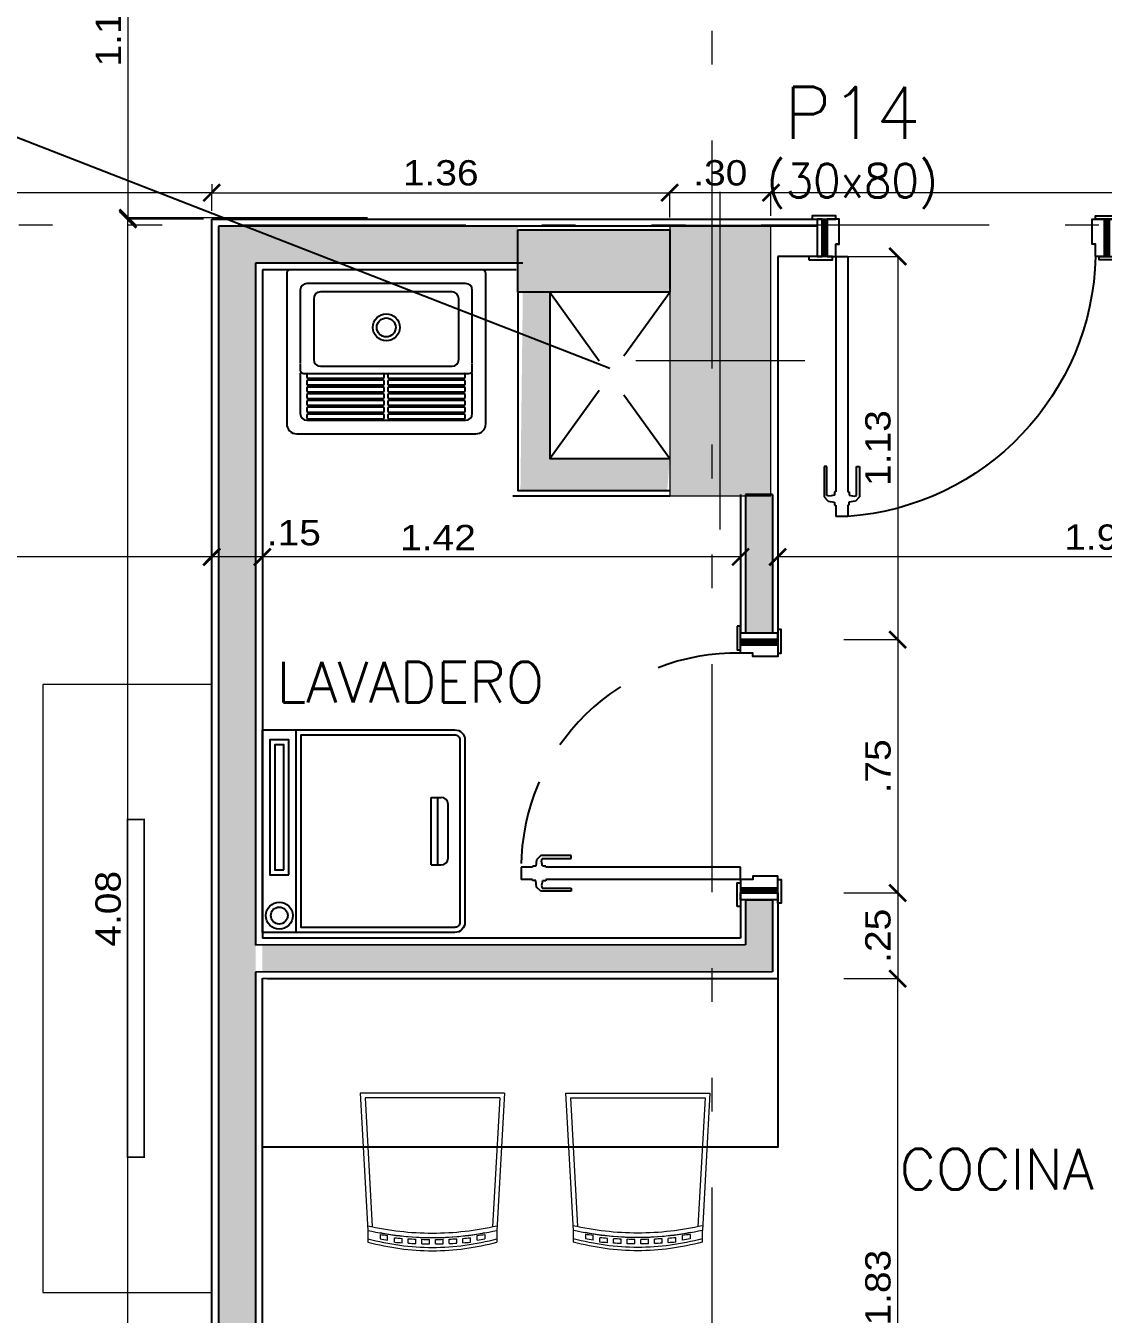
# Model space of a CAD drawing. Header units: metres. Extents: x 219 to 707, y -561 to -17.
# Drawn here: x 344.487 to 347.679, y -233.288 to -229.473 of the extents above; entities that cross this region are included whole.
import ezdxf
from ezdxf.enums import TextEntityAlignment as Align

# ---------------------------------------------------------------- set-up
doc = ezdxf.new("R2010")
doc.units = ezdxf.units.M
doc.linetypes.add('CYPE_RAYAPUNTOPUNTO', pattern=[0.45, 0.225, -0.075, 0, -0.075, 0, -0.075])
doc.linetypes.add('HIDDEN', pattern=[0.375, 0.25, -0.125])
for name, color, linetype in [('A-Aberturas', 2, 'Continuous'), ('A-Equipamiento fijo', 253, 'Continuous'), ('A-Muros', 4, 'Continuous'), ('A-Proyección', 1, 'HIDDEN'), ('A-Revoques', 1, 'Continuous'), ('A-Texto', 3, 'Continuous'), ('CORRECCIONES', 1, 'Continuous'), ('Dr Ejes en bloque', 4, 'Continuous'), ('TCOTA', 1, 'Continuous')]:
    doc.layers.add(name, color=color, linetype=linetype)
for name, color, linetype, lineweight in [('A-Equipamiento', 251, 'Continuous', 5), ('COTAS_REPLANTEO', 7, 'CYPE_RAYAPUNTOPUNTO', 0), ('PILAR_DIM', 253, 'Continuous', 0), ('PILAR_EJES', 1, 'Continuous', 0), ('PILAR_HORMIGON', 5, 'Continuous', 20), ('PILAR_REF', 253, 'Continuous', 0)]:
    doc.layers.add(name, color=color, linetype=linetype, lineweight=lineweight)
for name, color, linetype, transparency in [('M-Muro hueco 11', 141, 'Continuous', 0.5), ('M1-Muro Común 20', 12, 'Continuous', 0.5), ('M3- Muro Hueco 15', 113, 'Continuous', 0.7)]:
    doc.layers.add(name, color=color, linetype=linetype, transparency=transparency)
doc.styles.add('1-50', font='arial.ttf', dxfattribs={"width": 1.1, "height": 0.075})
doc.styles.add('CYPETXT', font='romans', dxfattribs={"height": 0.2})
doc.styles.add('T12', font='romans.shx', dxfattribs={"height": 0.12})
doc.dimstyles.new('1-50', dxfattribs={"dimscale": 0, "dimtxt": 0.075, "dimasz": 0.05, "dimexe": 0, "dimexo": 0.025, "dimgap": 0.02, "dimtad": 1, "dimzin": 4, "dimdsep": 46, "dimtxsty": '1-50', "dimblk": 'ARCHTICK', "dimcen": 0.09, "dimclrd": 256, "dimclre": 8, "dimclrt": 2, "dimadec": 0, "dimazin": 3, "dimtfac": 1, "dimtofl": 0, "dimtmove": 2, "dimatfit": 3, "dimldrblk": 'OPEN90', "dimfxl": 1, "dimtolj": 1, "dimtzin": 0, "dimlwd": 18, "dimlwe": 18, "dimarcsym": 0})

# ---------------------------------------------------------------- blocks, each defined once
blk = doc.blocks.new('Ltg')
for p, q in [((-0.01, 0), (-0.58, 0)), ((-0.59, -0.01), (-0.59, -0.455)), ((0, -0.455), (0, -0.01)), ((-0.55, -0.06), (-0.55, -0.2769)), ((-0.06, -0.04), (-0.53, -0.04)), ((-0.1, -0.065), (-0.49, -0.065)), ((-0.04, -0.2769), (-0.04, -0.06)), ((-0.51, -0.085), (-0.51, -0.265)), ((-0.08, -0.265), (-0.08, -0.085)), ((-0.55, -0.2784), (-0.55, -0.2965)), ((-0.55, -0.305), (-0.55, -0.425)), ((-0.49, -0.285), (-0.1, -0.285)), ((-0.04, -0.2965), (-0.04, -0.2784)), ((-0.04, -0.425), (-0.04, -0.305)), ((-0.54, -0.3065), (-0.5275, -0.3065)), ((-0.5305, -0.3095), (-0.5305, -0.3175)), ((-0.5305, -0.3295), (-0.5305, -0.3375)), ((-0.5275, -0.3065), (-0.064, -0.3065)), ((-0.5275, -0.3205), (-0.304, -0.3205)), ((-0.304, -0.3265), (-0.5275, -0.3265)), ((-0.5275, -0.3405), (-0.304, -0.3405)), ((-0.301, -0.3175), (-0.301, -0.3095)), ((-0.301, -0.3375), (-0.301, -0.3295)), ((-0.2905, -0.3095), (-0.2905, -0.3175)), ((-0.2905, -0.3295), (-0.2905, -0.3375)), ((-0.2875, -0.3205), (-0.064, -0.3205)), ((-0.064, -0.3265), (-0.2875, -0.3265)), ((-0.2875, -0.3405), (-0.064, -0.3405)), ((-0.064, -0.3065), (-0.05, -0.3065)), ((-0.061, -0.3175), (-0.061, -0.3095)), ((-0.061, -0.3375), (-0.061, -0.3295)), ((-0.5305, -0.3495), (-0.5305, -0.3575)), ((-0.5305, -0.3695), (-0.5305, -0.3775)), ((-0.304, -0.3465), (-0.5275, -0.3465)), ((-0.5275, -0.3605), (-0.304, -0.3605)), ((-0.304, -0.3665), (-0.5275, -0.3665)), ((-0.5275, -0.3805), (-0.304, -0.3805)), ((-0.301, -0.3575), (-0.301, -0.3495)), ((-0.301, -0.3775), (-0.301, -0.3695)), ((-0.2905, -0.3495), (-0.2905, -0.3575)), ((-0.2905, -0.3695), (-0.2905, -0.3775)), ((-0.064, -0.3465), (-0.2875, -0.3465)), ((-0.2875, -0.3605), (-0.064, -0.3605)), ((-0.064, -0.3665), (-0.2875, -0.3665)), ((-0.2875, -0.3805), (-0.064, -0.3805)), ((-0.061, -0.3575), (-0.061, -0.3495)), ((-0.061, -0.3775), (-0.061, -0.3695)), ((-0.5305, -0.3895), (-0.5305, -0.3975)), ((-0.5305, -0.4095), (-0.5305, -0.4175)), ((-0.304, -0.3865), (-0.5275, -0.3865)), ((-0.5275, -0.4005), (-0.304, -0.4005)), ((-0.304, -0.4065), (-0.5275, -0.4065)), ((-0.301, -0.3975), (-0.301, -0.3895)), ((-0.301, -0.4175), (-0.301, -0.4095)), ((-0.2905, -0.3895), (-0.2905, -0.3975)), ((-0.2905, -0.4095), (-0.2905, -0.4175)), ((-0.064, -0.3865), (-0.2875, -0.3865)), ((-0.2875, -0.4005), (-0.064, -0.4005)), ((-0.064, -0.4065), (-0.2875, -0.4065)), ((-0.061, -0.3975), (-0.061, -0.3895)), ((-0.061, -0.4175), (-0.061, -0.4095)), ((-0.5305, -0.4295), (-0.5305, -0.4375)), ((-0.53, -0.445), (-0.06, -0.445)), ((-0.5275, -0.4205), (-0.304, -0.4205)), ((-0.304, -0.4265), (-0.5275, -0.4265)), ((-0.5275, -0.4405), (-0.304, -0.4405)), ((-0.301, -0.4375), (-0.301, -0.4295)), ((-0.2905, -0.4295), (-0.2905, -0.4375)), ((-0.2875, -0.4205), (-0.064, -0.4205)), ((-0.064, -0.4265), (-0.2875, -0.4265)), ((-0.2875, -0.4405), (-0.064, -0.4405)), ((-0.061, -0.4375), (-0.061, -0.4295)), ((-0.56, -0.485), (-0.03, -0.485))]:
    blk.add_line(p, q)
for radius in [0.04, 0.028]:
    blk.add_circle((-0.295, -0.17), radius)
for centre, radius, start, end in [((-0.58, -0.01), 0.01, 90, 180), ((-0.01, -0.01), 0.01, 0, 90), ((-0.53, -0.06), 0.02, 90, 180), ((-0.49, -0.085), 0.02, 90, 180), ((-0.1, -0.085), 0.02, 0, 90), ((-0.06, -0.06), 0.02, 0, 90), ((-0.49, -0.265), 0.02, 180, 270), ((-0.1, -0.265), 0.02, 270, 0), ((-0.54, -0.2965), 0.01, 180, 270), ((-0.05, -0.2965), 0.01, 270, 360), ((-0.5275, -0.3095), 0.003, 90, 180), ((-0.5275, -0.3175), 0.003, 180, 270), ((-0.5275, -0.3295), 0.003, 90, 180), ((-0.5275, -0.3375), 0.003, 180, 270), ((-0.304, -0.3095), 0.003, 0, 90), ((-0.304, -0.3175), 0.003, 270, 0), ((-0.304, -0.3295), 0.003, 0, 90), ((-0.304, -0.3375), 0.003, 270, 0), ((-0.2875, -0.3095), 0.003, 90, 180), ((-0.2875, -0.3175), 0.003, 180, 270), ((-0.2875, -0.3295), 0.003, 90, 180), ((-0.2875, -0.3375), 0.003, 180, 270), ((-0.064, -0.3095), 0.003, 0, 90), ((-0.064, -0.3175), 0.003, 270, 0), ((-0.064, -0.3295), 0.003, 0, 90), ((-0.064, -0.3375), 0.003, 270, 0), ((-0.5275, -0.3495), 0.003, 90, 180), ((-0.5275, -0.3575), 0.003, 180, 270), ((-0.5275, -0.3695), 0.003, 90, 180), ((-0.5275, -0.3775), 0.003, 180, 270), ((-0.304, -0.3495), 0.003, 0, 90), ((-0.304, -0.3575), 0.003, 270, 0), ((-0.304, -0.3695), 0.003, 0, 90), ((-0.304, -0.3775), 0.003, 270, 0), ((-0.2875, -0.3495), 0.003, 90, 180), ((-0.2875, -0.3575), 0.003, 180, 270), ((-0.2875, -0.3695), 0.003, 90, 180), ((-0.2875, -0.3775), 0.003, 180, 270), ((-0.064, -0.3495), 0.003, 0, 90), ((-0.064, -0.3575), 0.003, 270, 0), ((-0.064, -0.3695), 0.003, 0, 90), ((-0.064, -0.3775), 0.003, 270, 0), ((-0.5275, -0.3895), 0.003, 90, 180), ((-0.5275, -0.3975), 0.003, 180, 270), ((-0.5275, -0.4095), 0.003, 90, 180), ((-0.5275, -0.4175), 0.003, 180, 270), ((-0.304, -0.3895), 0.003, 0, 90), ((-0.304, -0.3975), 0.003, 270, 0), ((-0.304, -0.4095), 0.003, 0, 90), ((-0.304, -0.4175), 0.003, 270, 0), ((-0.2875, -0.3895), 0.003, 90, 180), ((-0.2875, -0.3975), 0.003, 180, 270), ((-0.2875, -0.4095), 0.003, 90, 180), ((-0.2875, -0.4175), 0.003, 180, 270), ((-0.064, -0.3895), 0.003, 0, 90), ((-0.064, -0.3975), 0.003, 270, 0), ((-0.064, -0.4095), 0.003, 0, 90), ((-0.064, -0.4175), 0.003, 270, 0), ((-0.56, -0.455), 0.03, 180, 270), ((-0.53, -0.425), 0.02, 180, 270), ((-0.5275, -0.4295), 0.003, 90, 180), ((-0.5275, -0.4375), 0.003, 180, 270), ((-0.304, -0.4295), 0.003, 0, 90), ((-0.304, -0.4375), 0.003, 270, 0), ((-0.2875, -0.4295), 0.003, 90, 180), ((-0.2875, -0.4375), 0.003, 180, 270), ((-0.064, -0.4295), 0.003, 0, 90), ((-0.064, -0.4375), 0.003, 270, 0), ((-0.06, -0.425), 0.02, 270, 0), ((-0.03, -0.455), 0.03, 270, 0)]:
    blk.add_arc(centre, radius, start, end)
blk.add_point((0, 0))
blk = doc.blocks.new('A$C1490')
at = {"layer": 'A-Equipamiento fijo', "linetype": 'Continuous'}
for p, q in [((0.5, 0.4172), (0.53, 0.4172)), ((0.5, 0.2172), (0.5, 0.4172)), ((0.52, 0.2172), (0.52, 0.4172)), ((0.55, 0.2372), (0.55, 0.3972)), ((0.5, 0.2172), (0.53, 0.2172))]:
    blk.add_line(p, q, dxfattribs=at)
for points in [[(0.57, 0.0172), (0, 0.0172), (0, 0.6172), (0.57, 0.6172, -0.414214), (0.6, 0.5872), (0.6, 0.0472, -0.414214)], [(0.57, 0.0322), (0.115, 0.0322), (0.115, 0.6022), (0.57, 0.6022, -0.414214), (0.585, 0.5872), (0.585, 0.0472, -0.414214)]]:
    blk.add_lwpolyline(points, format="xyb", close=True, dxfattribs=at)
blk.add_lwpolyline([(0.1, 0.0172), (0.1, 0.6172)], dxfattribs=at)
for points in [[(0.0783, 0.1876), (0.0783, 0.5876), (0.0217, 0.5876), (0.0217, 0.1876)], [(0.0633, 0.2026), (0.0633, 0.5726), (0.0367, 0.5726), (0.0367, 0.2026)]]:
    blk.add_lwpolyline(points, close=True, dxfattribs=at)
for radius in [0.04, 0.025]:
    blk.add_circle((0.05, 0.0672), radius, dxfattribs=at)
for centre, start, end in [((0.53, 0.3972), 0, 90), ((0.53, 0.2372), 270, 0)]:
    blk.add_arc(centre, 0.02, start, end, dxfattribs=at)
blk = doc.blocks.new('hoja 75')
for p, q in [((2947.502, 1180.9982), (2947.5913, 1180.9982)), ((2947.502, 1180.9896), (2947.502, 1180.9982)), ((2947.5913, 1180.9982), (2947.6042, 1180.9864)), ((2946.8799, 1180.9638), (2947.5768, 1180.9638)), ((2946.8799, 1180.9638), (2946.8799, 1180.9278)), ((2947.5875, 1180.9896), (2947.502, 1180.9896)), ((2947.5768, 1180.9638), (2947.5768, 1180.9675)), ((2947.5768, 1180.9675), (2947.5864, 1180.9675)), ((2947.5864, 1180.9675), (2947.5891, 1180.9821)), ((2947.5891, 1180.9821), (2947.5875, 1180.9896)), ((2947.6042, 1180.9864), (2947.6069, 1180.967)), ((2947.6069, 1180.967), (2947.6166, 1180.967)), ((2947.6166, 1180.967), (2947.6166, 1180.9638)), ((2947.6166, 1180.9638), (2947.6499, 1180.9638)), ((2947.6499, 1180.9277), (2947.6499, 1180.9638)), ((2946.8799, 1180.9278), (2947.5768, 1180.9278)), ((2947.5768, 1180.9278), (2947.5768, 1180.924)), ((2947.5768, 1180.924), (2947.5864, 1180.924)), ((2947.5864, 1180.924), (2947.5891, 1180.9094)), ((2947.6042, 1180.9051), (2947.6069, 1180.9245)), ((2947.6069, 1180.9245), (2947.6166, 1180.9245)), ((2947.6166, 1180.9277), (2947.6499, 1180.9277)), ((2947.6166, 1180.9245), (2947.6166, 1180.9277)), ((2947.5875, 1180.9019), (2947.502, 1180.9019)), ((2947.502, 1180.9019), (2947.502, 1180.8933)), ((2947.502, 1180.8933), (2947.5913, 1180.8933)), ((2947.5891, 1180.9094), (2947.5875, 1180.9019)), ((2947.5913, 1180.8933), (2947.6042, 1180.9051))]:
    blk.add_line(p, q)
blk = doc.blocks.new('A$C30CA3CF2')
at = {"transparency": 33554661}
h = blk.add_hatch(dxfattribs=at)
h.set_pattern_fill('ANSI31', color=1, scale=0.001, angle=180, style=0)
h.set_pattern_definition([(225, (3011.2897267, 1180.500286), (0.0022450640303, -0.0022450640303), [])])
h.paths.add_polyline_path([(1.609, 0.7021), (1.624, 0.7021), (1.624, 0.8121), (1.609, 0.8121)])
h.paths.add_polyline_path([(0.774, 0.7021), (0.789, 0.7021), (0.789, 0.8121), (0.774, 0.8121)])
for p, q in [((0.774, 0.8121), (0.754, 0.8121)), ((1.624, 0.8121), (1.644, 0.8121)), ((0.824, 0.7761), (0.814, 0.7761)), ((1.574, 0.7021), (1.654, 0.7021))]:
    blk.add_line(p, q, dxfattribs=at)
for points in [[(0.734, 0.8221), (0.804, 0.8221), (0.804, 0.8121), (0.734, 0.8121)], [(1.664, 0.8221), (1.594, 0.8221), (1.594, 0.8121), (1.664, 0.8121)], [(0.744, 0.7021), (0.814, 0.7021), (0.814, 0.6921), (0.744, 0.6921)], [(1.654, 0.7021), (1.584, 0.7021), (1.584, 0.6921), (1.654, 0.6921)]]:
    blk.add_lwpolyline(points, close=True, dxfattribs=at)
at = {"color": 0, "linetype": 'ByBlock', "transparency": 33554661}
for points in [[(0.759, 0.8121), (0.774, 0.8121), (0.774, 0.7021), (0.759, 0.7021)], [(0.789, 0.8121), (0.814, 0.8121), (0.814, 0.7761), (0.824, 0.7761), (0.824, 0.7021), (0.789, 0.7021)], [(1.609, 0.8121), (1.584, 0.8121), (1.584, 0.7761), (1.574, 0.7761), (1.574, 0.7021), (1.609, 0.7021)], [(1.624, 0.8121), (1.639, 0.8121), (1.639, 0.7021), (1.624, 0.7021)]]:
    blk.add_lwpolyline(points, close=True, dxfattribs=at)
at = {"color": 1, "transparency": 33554661}
blk.add_arc((0.7921, 0.7921), 0.7921, 1.4466, 85.8096, dxfattribs=at)
at = {"transparency": 33554661, "rotation": 90}
blk.add_blockref('hoja 75', (1181.7777, -2946.0678), dxfattribs=at)
blk.add_blockref('hoja 75', (1181.7777, -2946.0678), dxfattribs=at)
blk = doc.blocks.new('hoja 65')
for p, q in [((1.8722, 6.9573), (1.8722, 6.9907)), ((1.9082, 6.9907), (1.8722, 6.9907)), ((1.8722, 6.9573), (1.8722, 6.9907)), ((1.9082, 6.9907), (1.8722, 6.9907)), ((1.9082, 6.9573), (1.9082, 6.9907)), ((1.9082, 6.9573), (1.9082, 6.9907)), ((1.8378, 6.9321), (1.8496, 6.945)), ((1.8378, 6.9321), (1.8496, 6.945)), ((1.8496, 6.945), (1.869, 6.9476)), ((1.8496, 6.945), (1.869, 6.9476)), ((1.869, 6.9476), (1.869, 6.9573)), ((1.869, 6.9573), (1.8722, 6.9573)), ((1.869, 6.9476), (1.869, 6.9573)), ((1.869, 6.9573), (1.8722, 6.9573)), ((1.9115, 6.9573), (1.9082, 6.9573)), ((1.9115, 6.9573), (1.9082, 6.9573)), ((1.9115, 6.9476), (1.9115, 6.9573)), ((1.9115, 6.9476), (1.9115, 6.9573)), ((1.9308, 6.945), (1.9115, 6.9476)), ((1.9308, 6.945), (1.9115, 6.9476)), ((1.9427, 6.9321), (1.9308, 6.945)), ((1.9427, 6.9321), (1.9308, 6.945)), ((1.8378, 6.8428), (1.8378, 6.9321)), ((1.8378, 6.8428), (1.8378, 6.9321)), ((1.8539, 6.9299), (1.8464, 6.9283)), ((1.8539, 6.9299), (1.8464, 6.9283)), ((1.8464, 6.9283), (1.8464, 6.8428)), ((1.8464, 6.9283), (1.8464, 6.8428)), ((1.8684, 6.9272), (1.8539, 6.9299)), ((1.8684, 6.9272), (1.8539, 6.9299)), ((1.8684, 6.9175), (1.8684, 6.9272)), ((1.8684, 6.9175), (1.8684, 6.9272)), ((1.8722, 6.9175), (1.8684, 6.9175)), ((1.8722, 6.9175), (1.8684, 6.9175)), ((1.8722, 6.3407), (1.8722, 6.9175)), ((1.8722, 6.3407), (1.8722, 6.9175)), ((1.9082, 6.3407), (1.9082, 6.9175)), ((1.9082, 6.9175), (1.912, 6.9175)), ((1.9082, 6.3407), (1.9082, 6.9175)), ((1.9082, 6.9175), (1.912, 6.9175)), ((1.912, 6.9272), (1.9265, 6.9299)), ((1.912, 6.9272), (1.9265, 6.9299)), ((1.912, 6.9175), (1.912, 6.9272)), ((1.912, 6.9175), (1.912, 6.9272)), ((1.9265, 6.9299), (1.9341, 6.9283)), ((1.9265, 6.9299), (1.9341, 6.9283)), ((1.9341, 6.9283), (1.9341, 6.8428)), ((1.9341, 6.9283), (1.9341, 6.8428)), ((1.9427, 6.8428), (1.9427, 6.9321)), ((1.9427, 6.8428), (1.9427, 6.9321)), ((1.8464, 6.8428), (1.8378, 6.8428)), ((1.8464, 6.8428), (1.8378, 6.8428)), ((1.9341, 6.8428), (1.9427, 6.8428)), ((1.9341, 6.8428), (1.9427, 6.8428)), ((1.8722, 6.3407), (1.9082, 6.3407)), ((1.8722, 6.3407), (1.9082, 6.3407))]:
    blk.add_line(p, q)
blk = doc.blocks.new('A$C9029')
at = {"transparency": 33554661}
h = blk.add_hatch(dxfattribs=at)
h.set_pattern_fill('ANSI31', color=1, scale=0.001, angle=180, style=0)
h.set_pattern_definition([(135, (3010.01075, -1180.768174), (0.0022450640303, 0.0022450640303), [])])
h.paths.add_polyline_path([(0.79, 0.01), (0.79, 0.12), (0.775, 0.12), (0.775, 0.01)])
h.paths.add_polyline_path([(0.055, 0.01), (0.055, 0.12), (0.04, 0.12), (0.04, 0.01)])
for p, q in [((0.04, 0.12), (0.02, 0.12)), ((0.79, 0.12), (0.81, 0.12)), ((0.04, 0.01), (0.02, 0.01)), ((0.79, 0.01), (0.81, 0.01))]:
    blk.add_line(p, q, dxfattribs=at)
for points in [[(0, 0.13), (0.07, 0.13), (0.07, 0.12), (0, 0.12)], [(0.83, 0.13), (0.76, 0.13), (0.76, 0.12), (0.83, 0.12)], [(0.01, 0.01), (0.08, 0.01), (0.08, 0), (0.01, 0)], [(0.82, 0.01), (0.75, 0.01), (0.75, 0), (0.82, 0)]]:
    blk.add_lwpolyline(points, close=True, dxfattribs=at)
at = {"color": 0, "linetype": 'ByBlock', "transparency": 33554661}
for points in [[(0.02, 0.12), (0.04, 0.12), (0.04, 0.01), (0.02, 0.01)], [(0.055, 0.12), (0.055, 0.01), (0.09, 0.01), (0.09, 0.084), (0.08, 0.084), (0.08, 0.12)], [(0.775, 0.12), (0.775, 0.01), (0.74, 0.01), (0.74, 0.084), (0.75, 0.084), (0.75, 0.12)], [(0.79, 0.12), (0.81, 0.12), (0.81, 0.01), (0.79, 0.01)]]:
    blk.add_lwpolyline(points, close=True, dxfattribs=at)
at = {"layer": 'A-Proyección', "transparency": 33554661}
blk.add_arc((0.1135, 0.1333), 0.6367, 358.7992, 89.7714, dxfattribs=at)
at = {"transparency": 33554661}
blk.add_blockref('hoja 65', (-1.7922, -6.2207), dxfattribs=at)
blk = doc.blocks.new('PLANTA TIPO 1$0$PLQABY')
at = {"layer": 'A-Equipamiento'}
for p, q in [((-0.3447, 0.5109), (-0.3197, 0.0595)), ((0.1304, 0.5109), (-0.3447, 0.5109)), ((0.1304, 0.5109), (0.1053, 0.0595)), ((0.1145, 0.4959), (-0.3289, 0.4959)), ((-0.3289, 0.4959), (-0.3053, 0.0721)), ((0.1145, 0.4959), (0.091, 0.0721)), ((-0.3196, 0.0595), (-0.3196, 0.0323)), ((-0.2797, 0.0465), (-0.2797, 0.0316)), ((-0.2546, 0.028), (-0.2546, 0.0428)), ((0.0402, 0.028), (0.0402, 0.0428)), ((0.0653, 0.0465), (0.0653, 0.0316)), ((0.1053, 0.0587), (0.1053, 0.0323)), ((-0.3196, 0.0323), (-0.3196, 0.0214)), ((-0.2321, 0.0209), (-0.2321, 0.0355)), ((-0.2071, 0.0189), (-0.2071, 0.0335)), ((-0.1871, 0.0176), (-0.1871, 0.0322)), ((-0.1622, 0.0165), (-0.1622, 0.031)), ((-0.1422, 0.0158), (-0.1422, 0.0303)), ((-0.1172, 0.0154), (-0.1172, 0.0299)), ((-0.0972, 0.0154), (-0.0972, 0.0299)), ((-0.0722, 0.0158), (-0.0722, 0.0303)), ((-0.0522, 0.0165), (-0.0522, 0.031)), ((-0.0272, 0.0176), (-0.0272, 0.0322)), ((-0.0072, 0.0189), (-0.0072, 0.0335)), ((0.0178, 0.0209), (0.0178, 0.0355)), ((0.1053, 0.0323), (0.1053, 0.0214))]:
    blk.add_line(p, q, dxfattribs=at)
for centre, radius, start, end in [((-0.1071, 1.012), 0.9611, 257.1689, 269.9939), ((-0.1071, 1.0061), 0.9702, 257.3429, 269.9941), ((-0.1071, 0.9348), 0.8989, 258.9316, 269.9954), ((-0.0647, 1.4355), 1.4056, 261.2017, 262.2348), ((-0.1073, 1.012), 0.9611, 270.0061, 282.8311), ((-0.1073, 1.0061), 0.9702, 270.0059, 282.6571), ((-0.1072, 0.9348), 0.8989, 270.0046, 281.0684), ((-0.1497, 1.4355), 1.4056, 277.7652, 278.7983), ((-0.107, 0.8076), 0.8039, 254.6665, 269.9896), ((-0.107, 0.7967), 0.8039, 254.6665, 269.9896), ((-0.0647, 1.4522), 1.4368, 261.3942, 262.4044), ((-0.1072, 1.4355), 1.4056, 264.9005, 265.922), ((-0.1072, 1.4522), 1.4368, 265.0115, 266.0107), ((-0.1072, 1.4355), 1.4056, 266.7389, 267.7583), ((-0.1072, 1.4522), 1.4368, 266.8098, 267.807), ((-0.1072, 1.4355), 1.4056, 268.574, 269.5924), ((-0.1072, 1.4522), 1.4368, 268.605, 269.6012), ((-0.1073, 0.8076), 0.8039, 270.0104, 285.3335), ((-0.1073, 0.7967), 0.8039, 270.0104, 285.3335), ((-0.1072, 1.4355), 1.4056, 270.4076, 271.426), ((-0.1072, 1.4522), 1.4368, 270.3988, 271.395), ((-0.1072, 1.4355), 1.4056, 272.2417, 273.2611), ((-0.1072, 1.4522), 1.4368, 272.193, 273.1902), ((-0.1072, 1.4355), 1.4056, 274.078, 275.0995), ((-0.1072, 1.4522), 1.4368, 273.9893, 274.9885), ((-0.1497, 1.4522), 1.4368, 277.5956, 278.6058)]:
    blk.add_arc(centre, radius, start, end, dxfattribs=at)
blk = doc.blocks.new('_ArchTick')
at = {"color": 0, "linetype": 'ByBlock', "const_width": 0.15}
blk.add_lwpolyline([(-0.5, -0.5), (0.5, 0.5)], dxfattribs=at)
blk = doc.blocks.new('*D584')
at = {"layer": 'Defpoints', "color": 0, "transparency": 16777216}
for p in [(346.886, -232.2941), (347.0704, -232.2941), (346.9706, -234.1238)]:
    blk.add_point(p, dxfattribs=at)
at = {"layer": 'TCOTA', "color": 8, "lineweight": 18, "transparency": 16777216}
for p, q in [((346.911, -232.2941), (347.0704, -232.2941)), ((346.9956, -234.1238), (347.0704, -234.1238))]:
    blk.add_line(p, q, dxfattribs=at)
at = {"layer": 'TCOTA', "lineweight": 18, "transparency": 16777216}
blk.add_line((347.0704, -234.1238), (347.0704, -232.2941), dxfattribs=at)
at = {"layer": 'TCOTA', "lineweight": 18, "transparency": 16777216, "xscale": 0.05, "yscale": 0.05, "zscale": 0.05}
for p, rotation in [((347.0704, -232.2941), 90), ((347.0704, -234.1238), 270)]:
    blk.add_blockref('_ArchTick', p, dxfattribs=dict(at, rotation=rotation))
at = {"layer": 'TCOTA', "color": 2, "transparency": 16777216, "insert": (347.0121, -233.209), "char_height": 0.075, "attachment_point": 5, "rotation": 90, "style": '1-50'}
blk.add_mtext('\\A1;1.83', dxfattribs=at)
blk = doc.blocks.new('_Open90')
at = {"color": 0, "linetype": 'ByBlock', "lineweight": -2}
for p, q in [((0, 0), (-1, 0)), ((-0.5, 0.5), (0, 0)), ((0, 0), (-0.5, -0.5))]:
    blk.add_line(p, q, dxfattribs=at)
blk = doc.blocks.new('*D585')
at = {"layer": 'Defpoints', "color": 0, "transparency": 16777216}
for p in [(346.886, -232.0404), (346.886, -232.2938), (347.0704, -232.2938)]:
    blk.add_point(p, dxfattribs=at)
at = {"layer": 'TCOTA', "color": 8, "lineweight": 18, "transparency": 16777216}
for p, q in [((346.911, -232.0404), (347.0704, -232.0404)), ((346.911, -232.2938), (347.0704, -232.2938))]:
    blk.add_line(p, q, dxfattribs=at)
at = {"layer": 'TCOTA', "lineweight": 18, "transparency": 16777216}
blk.add_line((347.0704, -232.0404), (347.0704, -232.2938), dxfattribs=at)
at = {"layer": 'TCOTA', "lineweight": 18, "transparency": 16777216, "xscale": 0.05, "yscale": 0.05, "zscale": 0.05}
for p, rotation in [((347.0704, -232.0404), 90), ((347.0704, -232.2938), 270)]:
    blk.add_blockref('_ArchTick', p, dxfattribs=dict(at, rotation=rotation))
at = {"layer": 'TCOTA', "color": 2, "transparency": 16777216, "insert": (347.0121, -232.1671), "char_height": 0.075, "attachment_point": 5, "rotation": 90, "style": '1-50'}
blk.add_mtext('\\A1;.25', dxfattribs=at)
blk = doc.blocks.new('*D586')
at = {"layer": 'Defpoints', "color": 0, "transparency": 16777216}
for p in [(346.886, -231.2904), (346.886, -232.0404), (347.0704, -232.0404)]:
    blk.add_point(p, dxfattribs=at)
at = {"layer": 'TCOTA', "color": 8, "lineweight": 18, "transparency": 16777216}
for p, q in [((346.911, -231.2904), (347.0704, -231.2904)), ((346.911, -232.0404), (347.0704, -232.0404))]:
    blk.add_line(p, q, dxfattribs=at)
at = {"layer": 'TCOTA', "lineweight": 18, "transparency": 16777216}
blk.add_line((347.0704, -231.2904), (347.0704, -232.0404), dxfattribs=at)
at = {"layer": 'TCOTA', "lineweight": 18, "transparency": 16777216, "xscale": 0.05, "yscale": 0.05, "zscale": 0.05}
for p, rotation in [((347.0704, -231.2904), 90), ((347.0704, -232.0404), 270)]:
    blk.add_blockref('_ArchTick', p, dxfattribs=dict(at, rotation=rotation))
at = {"layer": 'TCOTA', "color": 2, "transparency": 16777216, "insert": (347.0123, -231.6654), "char_height": 0.075, "attachment_point": 5, "rotation": 90, "style": '1-50'}
blk.add_mtext('\\A1;.75', dxfattribs=at)
blk = doc.blocks.new('*D587')
at = {"layer": 'Defpoints', "color": 0, "transparency": 16777216}
for p in [(346.7148, -230.1559), (346.911, -231.2904), (347.0704, -231.2904)]:
    blk.add_point(p, dxfattribs=at)
at = {"layer": 'TCOTA', "color": 8, "lineweight": 18, "transparency": 16777216}
for p, q in [((346.7398, -230.1559), (347.0704, -230.1559)), ((346.936, -231.2904), (347.0704, -231.2904))]:
    blk.add_line(p, q, dxfattribs=at)
at = {"layer": 'TCOTA', "lineweight": 18, "transparency": 16777216}
blk.add_line((347.0704, -230.1559), (347.0704, -231.2904), dxfattribs=at)
at = {"layer": 'TCOTA', "lineweight": 18, "transparency": 16777216, "xscale": 0.05, "yscale": 0.05, "zscale": 0.05}
for p, rotation in [((347.0704, -230.1559), 90), ((347.0704, -231.2904), 270)]:
    blk.add_blockref('_ArchTick', p, dxfattribs=dict(at, rotation=rotation))
at = {"layer": 'TCOTA', "color": 2, "transparency": 16777216, "insert": (347.0121, -230.7231), "char_height": 0.075, "attachment_point": 5, "rotation": 90, "style": '1-50'}
blk.add_mtext('\\A1;1.13', dxfattribs=at)
blk = doc.blocks.new('*D498')
at = {"layer": 'Defpoints', "color": 0, "transparency": 16777216}
for p in [(346.7148, -231.0456), (346.7148, -231.0456), (348.6367, -231.0456)]:
    blk.add_point(p, dxfattribs=at)
at = {"layer": 'TCOTA', "color": 8, "lineweight": 18, "transparency": 16777216}
for p, q in [((346.7148, -231.0206), (346.7148, -231.0456)), ((348.6367, -231.0206), (348.6367, -231.0456))]:
    blk.add_line(p, q, dxfattribs=at)
at = {"layer": 'TCOTA', "lineweight": 18, "transparency": 16777216}
blk.add_line((348.6367, -231.0456), (346.7148, -231.0456), dxfattribs=at)
at = {"layer": 'TCOTA', "lineweight": 18, "transparency": 16777216, "xscale": 0.05, "yscale": 0.05, "zscale": 0.05, "rotation": 180}
blk.add_blockref('_ArchTick', (346.7148, -231.0456), dxfattribs=at)
at = {"layer": 'TCOTA', "lineweight": 18, "transparency": 16777216, "xscale": 0.05, "yscale": 0.05, "zscale": 0.05}
blk.add_blockref('_ArchTick', (348.6367, -231.0456), dxfattribs=at)
at = {"layer": 'TCOTA', "color": 2, "transparency": 16777216, "insert": (347.6758, -230.9873), "char_height": 0.075, "attachment_point": 5, "style": '1-50'}
blk.add_mtext('\\A1;1.92', dxfattribs=at)
blk = doc.blocks.new('*D499')
at = {"layer": 'Defpoints', "color": 0, "transparency": 16777216}
for p in [(345.1883, -231.0456), (345.1883, -231.0456), (346.6048, -231.0456)]:
    blk.add_point(p, dxfattribs=at)
at = {"layer": 'TCOTA', "color": 8, "lineweight": 18, "transparency": 16777216}
for p, q in [((345.1883, -231.0206), (345.1883, -231.0456)), ((346.6048, -231.0206), (346.6048, -231.0456))]:
    blk.add_line(p, q, dxfattribs=at)
at = {"layer": 'TCOTA', "lineweight": 18, "transparency": 16777216}
blk.add_line((346.6048, -231.0456), (345.1883, -231.0456), dxfattribs=at)
at = {"layer": 'TCOTA', "lineweight": 18, "transparency": 16777216, "xscale": 0.05, "yscale": 0.05, "zscale": 0.05, "rotation": 180}
blk.add_blockref('_ArchTick', (345.1883, -231.0456), dxfattribs=at)
at = {"layer": 'TCOTA', "lineweight": 18, "transparency": 16777216, "xscale": 0.05, "yscale": 0.05, "zscale": 0.05}
blk.add_blockref('_ArchTick', (346.6048, -231.0456), dxfattribs=at)
at = {"layer": 'TCOTA', "color": 2, "transparency": 16777216, "insert": (345.7085, -230.988), "char_height": 0.075, "attachment_point": 5, "style": '1-50'}
blk.add_mtext('\\A1;1.42', dxfattribs=at)
blk = doc.blocks.new('*D500')
at = {"layer": 'Defpoints', "color": 0, "transparency": 16777216}
for p in [(345.0383, -231.0456), (345.0383, -231.0456), (345.1883, -231.0456)]:
    blk.add_point(p, dxfattribs=at)
at = {"layer": 'TCOTA', "color": 8, "lineweight": 18, "transparency": 16777216}
for p, q in [((345.0383, -231.0206), (345.0383, -231.0456)), ((345.1883, -231.0206), (345.1883, -231.0456))]:
    blk.add_line(p, q, dxfattribs=at)
at = {"layer": 'TCOTA', "lineweight": 18, "transparency": 16777216}
blk.add_line((345.1883, -231.0456), (345.0383, -231.0456), dxfattribs=at)
at = {"layer": 'TCOTA', "lineweight": 18, "transparency": 16777216, "xscale": 0.05, "yscale": 0.05, "zscale": 0.05, "rotation": 180}
blk.add_blockref('_ArchTick', (345.0383, -231.0456), dxfattribs=at)
at = {"layer": 'TCOTA', "lineweight": 18, "transparency": 16777216, "xscale": 0.05, "yscale": 0.05, "zscale": 0.05}
blk.add_blockref('_ArchTick', (345.1883, -231.0456), dxfattribs=at)
at = {"layer": 'TCOTA', "color": 2, "transparency": 16777216, "insert": (345.2814, -230.9742), "char_height": 0.075, "attachment_point": 5, "style": '1-50'}
blk.add_mtext('\\A1;.15', dxfattribs=at)
blk = doc.blocks.new('*D501')
at = {"layer": 'Defpoints', "color": 0, "transparency": 16777216}
for p in [(341.4446, -231.0447), (341.4446, -231.0447), (345.0383, -231.0456)]:
    blk.add_point(p, dxfattribs=at)
at = {"layer": 'TCOTA', "color": 8, "lineweight": 18, "transparency": 16777216}
for p, q in [((341.4446, -231.0197), (341.4446, -231.0447)), ((345.0383, -231.0206), (345.0383, -231.0447))]:
    blk.add_line(p, q, dxfattribs=at)
at = {"layer": 'TCOTA', "lineweight": 18, "transparency": 16777216}
blk.add_line((345.0383, -231.0447), (341.4446, -231.0447), dxfattribs=at)
at = {"layer": 'TCOTA', "lineweight": 18, "transparency": 16777216, "xscale": 0.05, "yscale": 0.05, "zscale": 0.05, "rotation": 180}
blk.add_blockref('_ArchTick', (341.4446, -231.0447), dxfattribs=at)
at = {"layer": 'TCOTA', "lineweight": 18, "transparency": 16777216, "xscale": 0.05, "yscale": 0.05, "zscale": 0.05}
blk.add_blockref('_ArchTick', (345.0383, -231.0447), dxfattribs=at)
at = {"layer": 'TCOTA', "color": 2, "transparency": 16777216, "insert": (343.2415, -230.9864), "char_height": 0.075, "attachment_point": 5, "style": '1-50'}
blk.add_mtext('\\A1;3.59', dxfattribs=at)
blk = doc.blocks.new('*D504')
at = {"layer": 'Defpoints', "color": 0, "transparency": 16777216}
for p in [(346.6948, -229.967), (346.6948, -230.0606), (351.6448, -230.0622)]:
    blk.add_point(p, dxfattribs=at)
at = {"layer": 'TCOTA', "color": 8, "lineweight": 18, "transparency": 16777216}
for p, q in [((346.6948, -230.0356), (346.6948, -229.967)), ((351.6448, -230.0372), (351.6448, -229.967))]:
    blk.add_line(p, q, dxfattribs=at)
at = {"layer": 'TCOTA', "lineweight": 18, "transparency": 16777216}
blk.add_line((351.6448, -229.967), (346.6948, -229.967), dxfattribs=at)
at = {"layer": 'TCOTA', "lineweight": 18, "transparency": 16777216, "xscale": 0.05, "yscale": 0.05, "zscale": 0.05, "rotation": 180}
blk.add_blockref('_ArchTick', (346.6948, -229.967), dxfattribs=at)
at = {"layer": 'TCOTA', "lineweight": 18, "transparency": 16777216, "xscale": 0.05, "yscale": 0.05, "zscale": 0.05}
blk.add_blockref('_ArchTick', (351.6448, -229.967), dxfattribs=at)
at = {"layer": 'TCOTA', "color": 2, "transparency": 16777216, "insert": (349.1698, -229.9087), "char_height": 0.075, "attachment_point": 5, "style": '1-50'}
blk.add_mtext('\\A1;4.95', dxfattribs=at)
blk = doc.blocks.new('*D505')
at = {"layer": 'Defpoints', "color": 0, "transparency": 16777216}
for p in [(346.3948, -229.967), (346.3948, -230.0659), (346.6948, -230.0606)]:
    blk.add_point(p, dxfattribs=at)
at = {"layer": 'TCOTA', "color": 8, "lineweight": 18, "transparency": 16777216}
for p, q in [((346.3948, -230.0409), (346.3948, -229.967)), ((346.6948, -230.0356), (346.6948, -229.967))]:
    blk.add_line(p, q, dxfattribs=at)
at = {"layer": 'TCOTA', "lineweight": 18, "transparency": 16777216}
blk.add_line((346.6948, -229.967), (346.3948, -229.967), dxfattribs=at)
at = {"layer": 'TCOTA', "lineweight": 18, "transparency": 16777216, "xscale": 0.05, "yscale": 0.05, "zscale": 0.05, "rotation": 180}
blk.add_blockref('_ArchTick', (346.3948, -229.967), dxfattribs=at)
at = {"layer": 'TCOTA', "lineweight": 18, "transparency": 16777216, "xscale": 0.05, "yscale": 0.05, "zscale": 0.05}
blk.add_blockref('_ArchTick', (346.6948, -229.967), dxfattribs=at)
at = {"layer": 'TCOTA', "color": 2, "transparency": 16777216, "insert": (346.5448, -229.9087), "char_height": 0.075, "attachment_point": 5, "style": '1-50'}
blk.add_mtext('\\A1;.30', dxfattribs=at)
blk = doc.blocks.new('*D506')
at = {"layer": 'Defpoints', "color": 0, "transparency": 16777216}
for p in [(346.3948, -229.967), (345.0383, -230.0459), (346.3948, -230.0459)]:
    blk.add_point(p, dxfattribs=at)
at = {"layer": 'TCOTA', "color": 8, "lineweight": 18, "transparency": 16777216}
for p, q in [((345.0383, -230.0209), (345.0383, -229.967)), ((346.3948, -230.0209), (346.3948, -229.967))]:
    blk.add_line(p, q, dxfattribs=at)
at = {"layer": 'TCOTA', "lineweight": 18, "transparency": 16777216}
blk.add_line((345.0383, -229.967), (346.3948, -229.967), dxfattribs=at)
at = {"layer": 'TCOTA', "lineweight": 18, "transparency": 16777216, "xscale": 0.05, "yscale": 0.05, "zscale": 0.05, "rotation": 180}
blk.add_blockref('_ArchTick', (345.0383, -229.967), dxfattribs=at)
at = {"layer": 'TCOTA', "lineweight": 18, "transparency": 16777216, "xscale": 0.05, "yscale": 0.05, "zscale": 0.05}
blk.add_blockref('_ArchTick', (346.3948, -229.967), dxfattribs=at)
at = {"layer": 'TCOTA', "color": 2, "transparency": 16777216, "insert": (345.7166, -229.9087), "char_height": 0.075, "attachment_point": 5, "style": '1-50'}
blk.add_mtext('\\A1;1.36', dxfattribs=at)
blk = doc.blocks.new('*D507')
at = {"layer": 'Defpoints', "color": 0, "transparency": 16777216}
for p in [(340.9453, -229.967), (340.9453, -229.967), (345.0383, -229.967)]:
    blk.add_point(p, dxfattribs=at)
at = {"layer": 'TCOTA', "color": 8, "lineweight": 18, "transparency": 16777216}
for p, q in [((340.9453, -229.942), (340.9453, -229.967)), ((345.0383, -229.942), (345.0383, -229.967))]:
    blk.add_line(p, q, dxfattribs=at)
at = {"layer": 'TCOTA', "lineweight": 18, "transparency": 16777216}
blk.add_line((345.0383, -229.967), (340.9453, -229.967), dxfattribs=at)
at = {"layer": 'TCOTA', "lineweight": 18, "transparency": 16777216, "xscale": 0.05, "yscale": 0.05, "zscale": 0.05, "rotation": 180}
blk.add_blockref('_ArchTick', (340.9453, -229.967), dxfattribs=at)
at = {"layer": 'TCOTA', "lineweight": 18, "transparency": 16777216, "xscale": 0.05, "yscale": 0.05, "zscale": 0.05}
blk.add_blockref('_ArchTick', (345.0383, -229.967), dxfattribs=at)
at = {"layer": 'TCOTA', "color": 2, "transparency": 16777216, "insert": (342.9918, -229.9087), "char_height": 0.075, "attachment_point": 5, "style": '1-50'}
blk.add_mtext('\\A1;4.09', dxfattribs=at)
blk = doc.blocks.new('*D508')
at = {"layer": 'Defpoints', "color": 0, "transparency": 16777216}
for p in [(344.7898, -230.0459), (345.0383, -230.0459), (345.0383, -234.1288)]:
    blk.add_point(p, dxfattribs=at)
at = {"layer": 'TCOTA', "color": 8, "lineweight": 18, "transparency": 16777216}
for p, q in [((345.0133, -230.0459), (344.7898, -230.0459)), ((345.0133, -234.1288), (344.7898, -234.1288))]:
    blk.add_line(p, q, dxfattribs=at)
at = {"layer": 'TCOTA', "lineweight": 18, "transparency": 16777216}
blk.add_line((344.7898, -234.1288), (344.7898, -230.0459), dxfattribs=at)
at = {"layer": 'TCOTA', "lineweight": 18, "transparency": 16777216, "xscale": 0.05, "yscale": 0.05, "zscale": 0.05}
for p, rotation in [((344.7898, -230.0459), 90), ((344.7898, -234.1288), 270)]:
    blk.add_blockref('_ArchTick', p, dxfattribs=dict(at, rotation=rotation))
at = {"layer": 'TCOTA', "color": 2, "transparency": 16777216, "insert": (344.7315, -232.0873), "char_height": 0.075, "attachment_point": 5, "rotation": 90, "style": '1-50'}
blk.add_mtext('\\A1;4.08', dxfattribs=at)
blk = doc.blocks.new('*D509')
at = {"layer": 'Defpoints', "color": 0, "transparency": 16777216}
for p in [(345.5248, -228.9212), (344.7898, -230.0414), (345.5248, -230.0414)]:
    blk.add_point(p, dxfattribs=at)
at = {"layer": 'TCOTA', "color": 8, "lineweight": 18, "transparency": 16777216}
for p, q in [((345.4998, -228.9212), (344.7898, -228.9212)), ((345.4998, -230.0414), (344.7898, -230.0414))]:
    blk.add_line(p, q, dxfattribs=at)
at = {"layer": 'TCOTA', "lineweight": 18, "transparency": 16777216}
blk.add_line((344.7898, -228.9212), (344.7898, -230.0414), dxfattribs=at)
at = {"layer": 'TCOTA', "lineweight": 18, "transparency": 16777216, "xscale": 0.05, "yscale": 0.05, "zscale": 0.05}
for p, rotation in [((344.7898, -228.9212), 90), ((344.7898, -230.0414), 270)]:
    blk.add_blockref('_ArchTick', p, dxfattribs=dict(at, rotation=rotation))
at = {"layer": 'TCOTA', "color": 2, "transparency": 16777216, "insert": (344.7321, -229.4813), "char_height": 0.075, "attachment_point": 5, "rotation": 90, "style": '1-50'}
blk.add_mtext('\\A1;1.12', dxfattribs=at)
blk = doc.blocks.new('Ejes del pilar')
at = {"layer": 'PILAR_EJES'}
for p, q in [((0, -0.5), (0, 0.5)), ((-0.5, 0), (0.5, 0))]:
    blk.add_line(p, q, dxfattribs=at)
blk = doc.blocks.new('A$Ccec89f46')
at = {"transparency": 33554559}
h = blk.add_hatch(color=253, dxfattribs=at)
h.paths.add_polyline_path([(-17.7008, -9.9381), (-17.0008, -9.9381), (-17.0008, -9.6381), (-17.7008, -9.6381)])
h.paths.add_polyline_path([(-17.2011, -13.9003), (-16.9011, -13.9003), (-16.9011, -13.3003), (-17.2011, -13.3003)])
h.paths.add_polyline_path([(-12.0511, -13.9003), (-11.7511, -13.9003), (-11.7511, -13.3003), (-12.0511, -13.3003)])
h.paths.add_polyline_path([(-12.0508, -10.4381), (-11.7508, -10.4381), (-11.7508, -9.6381), (-12.0508, -9.6381)])
h.paths.add_polyline_path([(-6.8008, -10.3381), (-6.4508, -10.3381), (-6.4508, -9.6381), (-6.8008, -9.6381)])
h.paths.add_polyline_path([(-6.802, -13.9003), (-6.502, -13.9003), (-6.502, -13.3003), (-6.802, -13.3003)])
h.paths.add_polyline_path([(-3.7511, -13.9003), (-3.4511, -13.9003), (-3.4511, -13.2003), (-3.7511, -13.2003)])
h.paths.add_polyline_path([(-3.7508, -10.3381), (-3.4508, -10.3381), (-3.4508, -9.6381), (-3.7508, -9.6381)])
h.paths.add_polyline_path([(0.9002, -13.9003), (1.6002, -13.9003), (1.6002, -13.6003), (0.9002, -13.6003)])
h.paths.add_polyline_path([(6.3, -13.9003), (6.6, -13.9003), (6.6, -13.3003), (6.3, -13.3003)])
h.paths.add_polyline_path([(6.3, -10.3381), (6.6, -10.3381), (6.6, -9.6381), (6.3, -9.6381)])
h.paths.add_polyline_path([(6.2997, -3.5519), (6.5997, -3.5519), (6.5997, -2.8519), (6.2997, -2.8519)])
h.paths.add_polyline_path([(-0.3503, -4.0492), (-0.0503, -4.0492), (-0.0503, -3.3492), (-0.3503, -3.3492)])
h.paths.add_polyline_path([(-3.1503, -4.05), (-2.8503, -4.05), (-2.8503, -3.35), (-3.1503, -3.35)])
h.paths.add_polyline_path([(-7.3003, -3.6492), (-6.6003, -3.6492), (-6.6003, -3.3492), (-7.3003, -3.3492)])
h.paths.add_polyline_path([(-12.0503, -3.6492), (-11.3503, -3.6492), (-11.3503, -3.3492), (-12.0503, -3.3492)])
at = {"layer": 'PILAR_HORMIGON'}
blk.add_lwpolyline([(-12.0508, -10.4381), (-11.7508, -10.4381), (-11.7508, -9.6381), (-12.0508, -9.6381), (-12.0508, -10.4381)], close=True, dxfattribs=at)
blk.add_lwpolyline([(-12.0508, -10.4381), (-11.7508, -10.4381), (-11.7508, -9.6381), (-12.0508, -9.6381), (-12.0508, -10.4381)], close=True, dxfattribs=at)
at = {"layer": 'PILAR_EJES', "xscale": 0.5}
blk.add_blockref('Ejes del pilar', (-11.9008, -10.0381), dxfattribs=at)
blk.add_blockref('Ejes del pilar', (-11.9008, -10.0381), dxfattribs=at)
at = {"layer": 'PILAR_DIM', "lineweight": 0, "style": 'CYPETXT', "width": 0.882521}
blk.add_text('(30x80)', height=0.1, dxfattribs=at).set_placement((-11.7639, -9.5554), (-11.2554, -9.5554), align=Align.FIT)
blk.add_text('(30x80)', height=0.1, dxfattribs=at).set_placement((-11.7639, -9.5554), (-11.2554, -9.5554), align=Align.FIT)
at = {"layer": 'PILAR_REF', "style": 'CYPETXT', "width": 0.934902}
blk.add_text('P14', height=0.15333, dxfattribs=at).set_placement((-11.711, -9.3812), (-11.3082, -9.3812), align=Align.FIT)
blk.add_text('P14', height=0.15333, dxfattribs=at).set_placement((-11.711, -9.3812), (-11.3082, -9.3812), align=Align.FIT)
blk = doc.blocks.new('DSADADASDAS')
at = {"layer": 'COTAS_REPLANTEO', "ltscale": 3}
for p, q in [((120.8027, 125.9327, -0.525), (120.8027, 146.4778, -0.525)), ((110.0984, 134.1088, -0.525), (141.6696, 134.1088, -0.525))]:
    blk.add_line(p, q, dxfattribs=at)

msp = doc.modelspace()

# ---------------------------------------------------------------- hatches: boundary and pattern name
at = {"layer": 'M-Muro hueco 11', "transparency": 33554534}
h = msp.add_hatch(color=256, dxfattribs=at)
h.dxf.hatch_style = 1
h.paths.add_polyline_path([(346.6998, -230.8602), (346.6198, -230.8602), (346.6198, -231.2704), (346.6998, -231.2704)])
h = msp.add_hatch(color=256, dxfattribs=at)
h.dxf.hatch_style = 1
h.paths.add_polyline_path([(346.3946, -232.1939), (345.1883, -232.1945), (345.1883, -232.2745), (346.3946, -232.2739)])
h.paths.add_polyline_path([(346.5946, -232.1938), (346.3946, -232.1939), (346.3946, -232.2739), (346.5946, -232.2738)])
h.paths.add_polyline_path([(346.6998, -232.1245), (346.6198, -232.1245), (346.6198, -232.1938), (346.5946, -232.1938), (346.5946, -232.2738), (346.6998, -232.2738)])
h.paths.add_polyline_path([(346.6998, -232.0604), (346.6198, -232.0604), (346.6198, -232.1245), (346.6998, -232.1245)])
at = {"layer": 'M1-Muro Común 20', "transparency": 33554687}
h = msp.add_hatch(color=256, dxfattribs=at)
h.dxf.hatch_style = 1
h.paths.add_polyline_path([(346.3948, -230.0768), (345.9451, -230.0768), (345.9451, -230.2618), (346.3948, -230.2618)])
at = {"layer": 'M3- Muro Hueco 15', "transparency": 33554687}
h = msp.add_hatch(color=256, dxfattribs=at)
h.dxf.hatch_style = 1
h.paths.add_polyline_path([(346.0398, -230.2618), (345.9598, -230.2618), (345.9527, -230.8493), (346.3876, -230.849), (346.395, -230.754), (346.0402, -230.7543)])
h.paths.add_polyline_path([(345.1683, -230.1759), (345.9451, -230.1759), (345.9451, -230.0659), (345.0583, -230.0659), (345.0583, -234.1438), (345.1683, -234.1438)])

# ---------------------------------------------------------------- linework, layer by layer
at = {"layer": 'A-Equipamiento', "transparency": 33554687}
msp.add_lwpolyline([(345.0383, -231.4229), (344.5383, -231.4229), (344.5383, -233.2229), (345.0383, -233.2229)], close=True, dxfattribs=at)
at = {"layer": 'A-Equipamiento', "transparency": 33554687, "const_width": 0.005}
msp.add_lwpolyline([(344.7883, -232.8229), (344.7883, -231.8229), (344.8383, -231.8229), (344.8383, -232.8229), (344.7883, -232.8229)], dxfattribs=at)
at = {"layer": 'A-Equipamiento fijo', "transparency": 33554687}
msp.add_lwpolyline([(345.2033, -232.2941), (346.7148, -232.2941), (346.7148, -232.7931), (345.1883, -232.7931), (345.1883, -232.2931)], dxfattribs=at)
at = {"layer": 'A-Muros', "transparency": 33554687}
for p, q in [((346.8317, -230.0659), (345.0583, -230.0659)), ((345.0583, -230.0659), (345.0583, -234.1438)), ((345.9598, -230.1759), (345.1683, -230.1759)), ((345.1683, -230.1759), (345.1683, -232.1945)), ((346.6198, -230.8602), (346.6198, -231.2704)), ((346.6998, -230.8602), (346.6198, -230.8602)), ((346.6998, -230.8602), (346.6998, -231.2704)), ((346.3951, -230.8872), (346.3948, -230.8872)), ((346.6198, -232.0604), (346.6198, -232.1938)), ((346.6998, -232.0604), (346.6998, -232.2738)), ((346.6198, -232.1938), (345.1683, -232.1945)), ((346.6998, -232.2738), (345.1683, -232.2745)), ((345.1683, -232.2745), (345.1683, -234.1438))]:
    msp.add_line(p, q, dxfattribs=at)
at = {"layer": 'A-Muros'}
for p, q in [((346.6198, -231.2704), (346.6998, -231.2704)), ((346.6198, -232.0604), (346.6998, -232.0604))]:
    msp.add_line(p, q, dxfattribs=at)
at = {"layer": 'A-Muros', "transparency": 33554687}
msp.add_lwpolyline([(345.9451, -230.0768), (346.3951, -230.0768), (346.3951, -230.2618), (345.9451, -230.2618)], close=True, dxfattribs=at)
at = {"layer": 'A-Proyección', "transparency": 33554687}
for points in [[(346.0401, -230.7541), (346.3951, -230.2616)], [(346.0401, -230.2618), (346.3951, -230.7541)]]:
    msp.add_lwpolyline(points, dxfattribs=at)
at = {"layer": 'A-Revoques', "transparency": 33554687}
for p, q in [((345.0383, -234.1288), (345.0383, -230.0459)), ((345.0383, -230.0459), (346.8317, -230.0459)), ((346.8317, -230.1559), (346.7148, -230.1559)), ((346.7148, -230.1559), (346.7148, -231.2704)), ((345.9398, -230.1959), (345.1883, -230.1959)), ((345.1883, -230.1959), (345.1883, -232.1745)), ((346.6048, -230.8602), (346.6048, -231.2704)), ((346.6048, -232.0604), (346.6048, -232.1738)), ((346.7148, -232.0604), (346.7148, -232.2938)), ((346.6048, -232.1738), (345.1883, -232.1745)), ((346.7148, -232.2938), (345.1883, -232.2945))]:
    msp.add_line(p, q, dxfattribs=at)
at = {"layer": 'A-Revoques'}
msp.add_line((345.1883, -234.1288), (345.1883, -232.2945), dxfattribs=at)
at = {"layer": 'A-Revoques', "transparency": 33554687}
for points in [[(346.3951, -230.2618), (346.0401, -230.2618), (346.0401, -230.7541), (346.3951, -230.7541)], [(345.9451, -230.2641), (345.9451, -230.8491), (346.3951, -230.8491)], [(345.9301, -230.8641), (346.3951, -230.8641)]]:
    msp.add_lwpolyline(points, dxfattribs=at)
at = {"layer": 'CORRECCIONES', "color": 114, "true_color": 0x139b48}
msp.add_lwpolyline([(346.2176, -230.4876), (336.0442, -226.526), (330.8854, -226.526)], dxfattribs=at)

# ---------------------------------------------------------------- block references
msp.add_blockref('A$Ccec89f46', (358.4456, -220.426))
at = {"layer": 'A-Aberturas', "transparency": 33554687, "xscale": -1, "rotation": 180}
msp.add_blockref('A$C30CA3CF2', (346.0727, -229.3438), dxfattribs=at)
at = {"layer": 'A-Aberturas', "transparency": 33554687, "rotation": 90}
msp.add_blockref('A$C9029', (346.7248, -232.0804), dxfattribs=at)
at = {"layer": 'A-Equipamiento', "transparency": 33554687, "xscale": 0.9, "yscale": 0.9, "zscale": 0.9}
msp.add_blockref('PLANTA TIPO 1$0$PLQABY', (345.7884, -233.0931), dxfattribs=at)
at = {"layer": 'A-Equipamiento', "transparency": 33554687, "xscale": -0.9, "yscale": 0.9, "zscale": 0.9, "rotation": 359.9999999999999}
msp.add_blockref('PLANTA TIPO 1$0$PLQABY', (346.2039, -233.0931), dxfattribs=at)
at = {"layer": 'A-Equipamiento fijo', "transparency": 33554687}
msp.add_blockref('Ltg', (345.8502, -230.1959), dxfattribs=at)
at = {"layer": 'A-Equipamiento fijo', "linetype": 'Continuous', "transparency": 33554687}
msp.add_blockref('A$C1490', (345.1883, -232.1745), dxfattribs=at)
at = {"layer": 'Dr Ejes en bloque'}
msp.add_blockref('DSADADASDAS', (225.7179, -364.1705, 0.525), dxfattribs=at)

# ---------------------------------------------------------------- texts
at = {"layer": 'A-Texto', "transparency": 33554687, "style": 'T12'}
for s, p in [('LAVADERO', (345.2305, -231.4761)), ('COCINA', (347.076, -232.9181))]:
    msp.add_text(s, height=0.12, dxfattribs=at).set_placement(p)

# ---------------------------------------------------------------- dimensions: what is measured, and where the dimension line sits
at = {"layer": 'TCOTA'}
for base, p1, p2, picture, middle in [((344.7898, -230.0414), (345.5248, -228.9212), (345.5248, -230.0414), '*D509', (344.7321, -229.4813)), ((344.7898, -230.0459), (345.0383, -234.1288), (345.0383, -230.0459), '*D508', (344.7315, -232.0873)), ((347.0704, -231.2904), (346.7148, -230.1559), (346.911, -231.2904), '*D587', (347.0121, -230.7231)), ((347.0704, -232.0404), (346.886, -231.2904), (346.886, -232.0404), '*D586', (347.0123, -231.6654)), ((347.0704, -232.2938), (346.886, -232.0404), (346.886, -232.2938), '*D585', (347.0121, -232.1671)), ((347.0704, -232.2941), (346.9706, -234.1238), (346.886, -232.2941), '*D584', (347.0121, -233.209))]:
    dim = msp.add_linear_dim(base=base, p1=p1, p2=p2, angle=90, dimstyle='1-50', override={"dimscale": 1}, dxfattribs=at)
    dim.commit()
    dim.dimension.update_dxf_attribs({"geometry": picture, "text_midpoint": middle})
for base, p1, p2, picture, middle in [((340.9453, -229.967), (345.0383, -229.967), (340.9453, -229.967), '*D507', (342.9918, -229.9087)), ((346.3948, -229.967), (345.0383, -230.0459), (346.3948, -230.0459), '*D506', (345.7166, -229.9087)), ((346.3948, -229.967), (346.6948, -230.0606), (346.3948, -230.0659), '*D505', (346.5448, -229.9087)), ((346.6948, -229.967), (351.6448, -230.0622), (346.6948, -230.0606), '*D504', (349.1698, -229.9087)), ((341.4446, -231.0447), (345.0383, -231.0456), (341.4446, -231.0447), '*D501', (343.2415, -230.9864)), ((346.7148, -231.0456), (348.6367, -231.0456), (346.7148, -231.0456), '*D498', (347.6758, -230.9873))]:
    dim = msp.add_linear_dim(base=base, p1=p1, p2=p2, dimstyle='1-50', override={"dimscale": 1}, dxfattribs=at)
    dim.commit()
    dim.dimension.update_dxf_attribs({"geometry": picture, "text_midpoint": middle})
for base, p1, p2, picture, middle in [((345.0383, -231.0456), (345.1883, -231.0456), (345.0383, -231.0456), '*D500', (345.2814, -230.9742)), ((345.1883, -231.0456), (346.6048, -231.0456), (345.1883, -231.0456), '*D499', (345.7085, -230.988))]:
    dim = msp.add_linear_dim(base=base, p1=p1, p2=p2, dimstyle='1-50', override={"dimscale": 1}, dxfattribs=at)
    dim.commit()
    dim.dimension.update_dxf_attribs({"geometry": picture, "text_midpoint": middle, "dimtype": 160})

doc.saveas('drawing.dxf')
